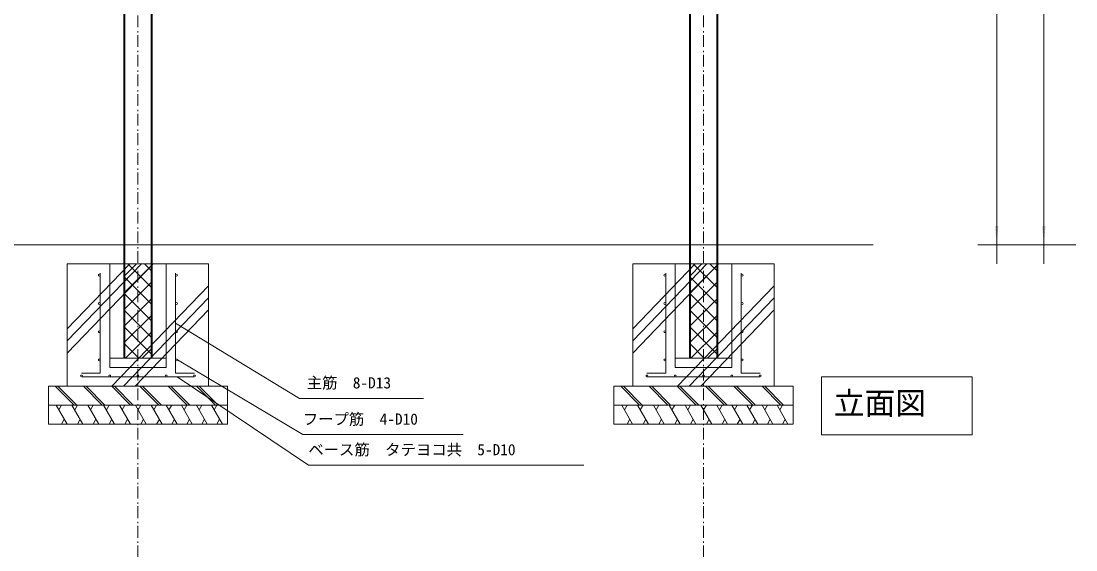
# Model space of a CAD drawing. Units: millimetres, scale not verified. Extents: x -9750 to 9750, y -6875 to 6875.
# Drawn here: x -4751 to 844, y 927 to 3733 of the extents above; entities that cross this region are included whole.
import ezdxf
from ezdxf.enums import TextEntityAlignment as Align

# ---------------------------------------------------------------- set-up
doc = ezdxf.new("R2010")
doc.units = ezdxf.units.MM
doc.header["$LTSCALE"] = 50
doc.linetypes.add('USER6', pattern=[2.083282, 1.25, -0.416565, 0.138855, -0.277863])
doc.layers.add('0-1_IMPORTED', color=30, linetype='Continuous', lineweight=18)
doc.styles.add('ＭＳ ゴシック', font='')
doc.styles.get('ＭＳ ゴシック').set_extended_font_data('MS Gothic')

msp = doc.modelspace()

# ---------------------------------------------------------------- linework, layer by layer
at = {"layer": '0-1_IMPORTED', "color": 1}
for p, q in [((424.39, 5395.11), (424.39, 2545.11)), ((674.39, 5245.11), (674.39, 2545.11)), ((844.39, 2545.11), (324.39, 2545.11)), ((424.39, 2545.11), (424.39, 2445.11)), ((844.39, 2545.11), (574.39, 2545.11)), ((674.39, 2545.11), (674.39, 2445.11)), ((-3274.55, 1730.11), (-3930.72, 2130.11)), ((-3256.02, 1539.83), (-3920.72, 1935.11)), ((-3226.85, 1377.54), (-3922.72, 1845.11)), ((-3274.55, 1730.11), (-2615.61, 1730.11)), ((-3256.02, 1539.83), (-2405.61, 1539.83)), ((-3226.85, 1377.54), (-1765.61, 1377.54))]:
    msp.add_line(p, q, dxfattribs=at)
at = {"layer": '0-1_IMPORTED', "color": 1, "linetype": 'USER6'}
for p, q in [((-4130.72, 5325.11), (-4130.72, -3224.89)), ((-1130.72, 5325.11), (-1130.72, -3224.89))]:
    msp.add_line(p, q, dxfattribs=at)
at = {"layer": '0-1_IMPORTED'}
for p, q in [((-4200.72, 1945.11), (-4200.72, 5045.11)), ((-4060.72, 5045.11), (-4060.72, 1945.11)), ((-1200.72, 1945.11), (-1200.72, 5045.11)), ((-1060.72, 5045.11), (-1060.72, 1945.11)), ((-230.72, 2545.11), (-7810.72, 2545.11)), ((-4505.72, 1971.92), (-4050.72, 2445.11)), ((-4505.72, 2036.26), (-4112.59, 2445.11)), ((-4505.72, 2100.61), (-4174.47, 2445.11)), ((-4205.72, 2378.61), (-4139.22, 2445.11)), ((-4205.72, 2290.23), (-4055.72, 2440.23)), ((-4055.72, 2315.86), (-4184.97, 2445.11)), ((-4055.72, 2404.25), (-4096.58, 2445.11)), ((-1505.72, 1971.92), (-1050.72, 2445.11)), ((-1505.72, 2036.26), (-1112.59, 2445.11)), ((-1505.72, 2100.61), (-1174.47, 2445.11)), ((-1205.72, 2378.61), (-1139.22, 2445.11)), ((-1205.72, 2290.23), (-1055.72, 2440.23)), ((-1055.72, 2315.86), (-1184.97, 2445.11)), ((-1055.72, 2404.25), (-1096.58, 2445.11)), ((-4055.72, 2227.47), (-4205.72, 2377.47)), ((-4205.72, 2201.84), (-4055.72, 2351.84)), ((-1055.72, 2227.47), (-1205.72, 2377.47)), ((-1205.72, 2201.84), (-1055.72, 2351.84)), ((-4269.14, 1795.11), (-3755.72, 2329.07)), ((-1269.14, 1795.11), (-755.72, 2329.07)), ((-4207.26, 1795.11), (-3755.72, 2264.72)), ((-4055.72, 2139.08), (-4205.72, 2289.08)), ((-4205.72, 2113.45), (-4055.72, 2263.45)), ((-1207.26, 1795.11), (-755.72, 2264.72)), ((-1055.72, 2139.08), (-1205.72, 2289.08)), ((-1205.72, 2113.45), (-1055.72, 2263.45)), ((-4055.72, 2050.69), (-4205.72, 2200.69)), ((-4145.39, 1795.11), (-3755.72, 2200.37)), ((-1055.72, 2050.69), (-1205.72, 2200.69)), ((-1145.39, 1795.11), (-755.72, 2200.37)), ((-4205.72, 2025.06), (-4055.72, 2175.06)), ((-1205.72, 2025.06), (-1055.72, 2175.06)), ((-4055.72, 1962.31), (-4205.72, 2112.31)), ((-4197.28, 1945.11), (-4055.72, 2086.67)), ((-1055.72, 1962.31), (-1205.72, 2112.31)), ((-1197.28, 1945.11), (-1055.72, 2086.67)), ((-4126.91, 1945.11), (-4205.72, 2023.92)), ((-1126.91, 1945.11), (-1205.72, 2023.92)), ((-4108.89, 1945.11), (-4055.72, 1998.29)), ((-1108.89, 1945.11), (-1055.72, 1998.29)), ((-4280.72, 1945.11), (-3980.72, 1945.11)), ((-1280.72, 1945.11), (-980.72, 1945.11)), ((-4569.86, 1795.11), (-4469.86, 1695.11)), ((-4555.72, 1795.11), (-4455.72, 1695.11)), ((-3830.72, 1845.11), (-4430.72, 1845.11)), ((-4419.86, 1795.11), (-4319.86, 1695.11)), ((-4405.72, 1795.11), (-4305.72, 1695.11)), ((-4269.86, 1795.11), (-4169.86, 1695.11)), ((-4255.72, 1795.11), (-4155.72, 1695.11)), ((-4119.86, 1795.11), (-4019.86, 1695.11)), ((-4105.72, 1795.11), (-4005.72, 1695.11)), ((-3969.86, 1795.11), (-3869.86, 1695.11)), ((-3955.72, 1795.11), (-3855.72, 1695.11)), ((-3819.86, 1795.11), (-3719.86, 1695.11)), ((-3805.72, 1795.11), (-3705.72, 1695.11)), ((-1569.86, 1795.11), (-1469.86, 1695.11)), ((-1555.72, 1795.11), (-1455.72, 1695.11)), ((-830.72, 1845.11), (-1430.72, 1845.11)), ((-1419.86, 1795.11), (-1319.86, 1695.11)), ((-1405.72, 1795.11), (-1305.72, 1695.11)), ((-1269.86, 1795.11), (-1169.86, 1695.11)), ((-1255.72, 1795.11), (-1155.72, 1695.11)), ((-1119.86, 1795.11), (-1019.86, 1695.11)), ((-1105.72, 1795.11), (-1005.72, 1695.11)), ((-969.86, 1795.11), (-869.86, 1695.11)), ((-955.72, 1795.11), (-855.72, 1695.11)), ((-819.86, 1795.11), (-719.86, 1695.11)), ((-805.72, 1795.11), (-705.72, 1695.11)), ((-4506.85, 1595.11), (-4564.58, 1695.11)), ((-4550.15, 1670.11), (-4535.72, 1695.11)), ((-4422.85, 1595.11), (-4480.58, 1695.11)), ((-4466.15, 1670.11), (-4451.72, 1695.11)), ((-4338.85, 1595.11), (-4396.58, 1695.11)), ((-4382.15, 1670.11), (-4367.72, 1695.11)), ((-4254.85, 1595.11), (-4312.58, 1695.11)), ((-4298.15, 1670.11), (-4283.72, 1695.11)), ((-4170.85, 1595.11), (-4228.58, 1695.11)), ((-4214.15, 1670.11), (-4199.72, 1695.11)), ((-4086.85, 1595.11), (-4144.58, 1695.11)), ((-4130.15, 1670.11), (-4115.72, 1695.11)), ((-4002.85, 1595.11), (-4060.58, 1695.11)), ((-4046.15, 1670.11), (-4031.72, 1695.11)), ((-3922.85, 1595.11), (-3980.58, 1695.11)), ((-3966.15, 1670.11), (-3951.72, 1695.11)), ((-3842.85, 1595.11), (-3900.58, 1695.11)), ((-3886.15, 1670.11), (-3871.72, 1695.11)), ((-3762.85, 1595.11), (-3820.58, 1695.11)), ((-3806.15, 1670.11), (-3791.72, 1695.11)), ((-3682.85, 1595.11), (-3740.58, 1695.11)), ((-3726.15, 1670.11), (-3711.72, 1695.11)), ((-1506.85, 1595.11), (-1564.58, 1695.11)), ((-1550.15, 1670.11), (-1535.72, 1695.11)), ((-1422.85, 1595.11), (-1480.58, 1695.11)), ((-1466.15, 1670.11), (-1451.72, 1695.11)), ((-1338.85, 1595.11), (-1396.58, 1695.11)), ((-1382.15, 1670.11), (-1367.72, 1695.11)), ((-1254.85, 1595.11), (-1312.58, 1695.11)), ((-1298.15, 1670.11), (-1283.72, 1695.11)), ((-1170.85, 1595.11), (-1228.58, 1695.11)), ((-1214.15, 1670.11), (-1199.72, 1695.11)), ((-1086.85, 1595.11), (-1144.58, 1695.11)), ((-1130.15, 1670.11), (-1115.72, 1695.11)), ((-1002.85, 1595.11), (-1060.58, 1695.11)), ((-1046.15, 1670.11), (-1031.72, 1695.11)), ((-922.85, 1595.11), (-980.58, 1695.11)), ((-966.15, 1670.11), (-951.72, 1695.11)), ((-842.85, 1595.11), (-900.58, 1695.11)), ((-886.15, 1670.11), (-871.72, 1695.11)), ((-762.85, 1595.11), (-820.58, 1695.11)), ((-806.15, 1670.11), (-791.72, 1695.11)), ((-682.85, 1595.11), (-740.58, 1695.11)), ((-726.15, 1670.11), (-711.72, 1695.11)), ((-4521.28, 1620.11), (-4535.72, 1595.11)), ((-4437.28, 1620.11), (-4451.72, 1595.11)), ((-4353.28, 1620.11), (-4367.72, 1595.11)), ((-4269.28, 1620.11), (-4283.72, 1595.11)), ((-4185.28, 1620.11), (-4199.72, 1595.11)), ((-4101.28, 1620.11), (-4115.72, 1595.11)), ((-4017.28, 1620.11), (-4031.72, 1595.11)), ((-3937.28, 1620.11), (-3951.72, 1595.11)), ((-3857.28, 1620.11), (-3871.72, 1595.11)), ((-3777.28, 1620.11), (-3791.72, 1595.11)), ((-3697.28, 1620.11), (-3711.72, 1595.11)), ((-1521.28, 1620.11), (-1535.72, 1595.11)), ((-1437.28, 1620.11), (-1451.72, 1595.11)), ((-1353.28, 1620.11), (-1367.72, 1595.11)), ((-1269.28, 1620.11), (-1283.72, 1595.11)), ((-1185.28, 1620.11), (-1199.72, 1595.11)), ((-1101.28, 1620.11), (-1115.72, 1595.11)), ((-1017.28, 1620.11), (-1031.72, 1595.11)), ((-937.28, 1620.11), (-951.72, 1595.11)), ((-857.28, 1620.11), (-871.72, 1595.11)), ((-777.28, 1620.11), (-791.72, 1595.11)), ((-697.28, 1620.11), (-711.72, 1595.11))]:
    msp.add_line(p, q, dxfattribs=at)
for points in [[(-4205.72, 5045.11), (-4055.72, 5045.11), (-4055.72, 1945.11), (-4205.72, 1945.11)], [(-1205.72, 5045.11), (-1055.72, 5045.11), (-1055.72, 1945.11), (-1205.72, 1945.11)], [(-4505.72, 2445.11), (-3755.72, 2445.11), (-3755.72, 1795.11), (-4505.72, 1795.11)], [(-1505.72, 2445.11), (-755.72, 2445.11), (-755.72, 1795.11), (-1505.72, 1795.11)], [(-4605.72, 1795.11), (-3655.72, 1795.11), (-3655.72, 1695.11), (-4605.72, 1695.11)], [(-1605.72, 1795.11), (-655.72, 1795.11), (-655.72, 1695.11), (-1605.72, 1695.11)], [(-505.72, 1845.11), (294.28, 1845.11), (294.28, 1537.67), (-505.72, 1537.67)], [(-4605.72, 1695.11), (-3655.72, 1695.11), (-3655.72, 1595.11), (-4605.72, 1595.11)], [(-1605.72, 1695.11), (-655.72, 1695.11), (-655.72, 1595.11), (-1605.72, 1595.11)]]:
    msp.add_lwpolyline(points, close=True, dxfattribs=at)
for points in [[(-3980.72, 2445.11), (-3980.72, 1895.11), (-4280.72, 1895.11), (-4280.72, 2445.11)], [(-980.72, 2445.11), (-980.72, 1895.11), (-1280.72, 1895.11), (-1280.72, 2445.11)], [(-4330.72, 2395.11), (-4330.72, 1865.11), (-4430.72, 1865.11)], [(-3930.72, 2395.11), (-3930.72, 1865.11), (-3830.72, 1865.11)], [(-1330.72, 2395.11), (-1330.72, 1865.11), (-1430.72, 1865.11)], [(-930.72, 2395.11), (-930.72, 1865.11), (-830.72, 1865.11)]]:
    msp.add_lwpolyline(points, dxfattribs=at)
for centre, start, end in [((-4335.72, 2385.11), 90, 180), ((-4335.72, 2385.11), 180, 270), ((-4335.72, 2385.11), 0, 90), ((-4335.72, 2385.11), 270, 360), ((-3925.72, 2385.11), 90, 180), ((-3925.72, 2385.11), 180, 270), ((-3925.72, 2385.11), 0, 90), ((-3925.72, 2385.11), 270, 360), ((-1335.72, 2385.11), 90, 180), ((-1335.72, 2385.11), 180, 270), ((-1335.72, 2385.11), 0, 90), ((-1335.72, 2385.11), 270, 0), ((-925.72, 2385.11), 90, 180), ((-925.72, 2385.11), 180, 270), ((-925.72, 2385.11), 0, 90), ((-925.72, 2385.11), 270, 0), ((-4335.72, 2235.11), 90, 180), ((-4335.72, 2235.11), 0, 90), ((-3925.72, 2235.11), 90, 180), ((-3925.72, 2235.11), 0, 90), ((-1335.72, 2235.11), 90, 180), ((-1335.72, 2235.11), 0, 90), ((-925.72, 2235.11), 90, 180), ((-925.72, 2235.11), 0, 90), ((-4335.72, 2235.11), 180, 270), ((-4335.72, 2235.11), 270, 360), ((-3925.72, 2235.11), 180, 270), ((-3925.72, 2235.11), 270, 360), ((-1335.72, 2235.11), 180, 270), ((-1335.72, 2235.11), 270, 0), ((-925.72, 2235.11), 180, 270), ((-925.72, 2235.11), 270, 0), ((-4335.72, 2085.11), 90, 180), ((-4335.72, 2085.11), 180, 270), ((-4335.72, 2085.11), 0, 90), ((-4335.72, 2085.11), 270, 360), ((-3925.72, 2085.11), 90, 180), ((-3925.72, 2085.11), 180, 270), ((-3925.72, 2085.11), 0, 90), ((-3925.72, 2085.11), 270, 360), ((-1335.72, 2085.11), 90, 180), ((-1335.72, 2085.11), 180, 270), ((-1335.72, 2085.11), 0, 90), ((-1335.72, 2085.11), 270, 0), ((-925.72, 2085.11), 90, 180), ((-925.72, 2085.11), 180, 270), ((-925.72, 2085.11), 0, 90), ((-925.72, 2085.11), 270, 0), ((-4335.72, 1935.11), 90, 180), ((-4335.72, 1935.11), 180, 270), ((-4335.72, 1935.11), 0, 90), ((-4335.72, 1935.11), 270, 360), ((-3925.72, 1935.11), 90, 180), ((-3925.72, 1935.11), 180, 270), ((-3925.72, 1935.11), 0, 90), ((-3925.72, 1935.11), 270, 360), ((-1335.72, 1935.11), 90, 180), ((-1335.72, 1935.11), 180, 270), ((-1335.72, 1935.11), 0, 90), ((-1335.72, 1935.11), 270, 0), ((-925.72, 1935.11), 90, 180), ((-925.72, 1935.11), 180, 270), ((-925.72, 1935.11), 0, 90), ((-925.72, 1935.11), 270, 0), ((-4430.72, 1850.11), 90, 180), ((-4430.72, 1850.11), 180, 270), ((-4430.72, 1850.11), 360, 90), ((-4430.72, 1850.11), 270, 0), ((-4280.72, 1850.11), 90, 180), ((-4280.72, 1850.11), 180, 270), ((-4280.72, 1850.11), 360, 90), ((-4280.72, 1850.11), 270, 0), ((-4130.72, 1850.11), 90, 180), ((-4130.72, 1850.11), 180, 270), ((-4130.72, 1850.11), 360, 90), ((-4130.72, 1850.11), 270, 0), ((-3980.72, 1850.11), 90, 180), ((-3980.72, 1850.11), 180, 270), ((-3980.72, 1850.11), 360, 90), ((-3980.72, 1850.11), 270, 0), ((-3830.72, 1850.11), 90, 180), ((-3830.72, 1850.11), 180, 270), ((-3830.72, 1850.11), 360, 90), ((-3830.72, 1850.11), 270, 0), ((-1430.72, 1850.11), 90, 180), ((-1430.72, 1850.11), 180, 270), ((-1430.72, 1850.11), 360, 90), ((-1430.72, 1850.11), 270, 0), ((-1280.72, 1850.11), 90, 180), ((-1280.72, 1850.11), 180, 270), ((-1280.72, 1850.11), 360, 90), ((-1280.72, 1850.11), 270, 0), ((-1130.72, 1850.11), 90, 180), ((-1130.72, 1850.11), 180, 270), ((-1130.72, 1850.11), 360, 90), ((-1130.72, 1850.11), 270, 0), ((-980.72, 1850.11), 90, 180), ((-980.72, 1850.11), 180, 270), ((-980.72, 1850.11), 360, 90), ((-980.72, 1850.11), 270, 0), ((-830.72, 1850.11), 90, 180), ((-830.72, 1850.11), 180, 270), ((-830.72, 1850.11), 360, 90), ((-830.72, 1850.11), 270, 0)]:
    msp.add_arc(centre, 5, start, end, dxfattribs=at)
at = {"layer": '0-1_IMPORTED', "color": 1}
for points in [[(424.39, 2545.11), (415.64, 2645.1), (433.14, 2645.1)], [(674.39, 2545.11), (665.64, 2645.1), (683.14, 2645.1)]]:
    msp.add_solid(points, dxfattribs=at)

# ---------------------------------------------------------------- texts
at = {"layer": '0-1_IMPORTED', "color": 7, "style": 'ＭＳ ゴシック'}
for s, height, p in [('主筋\u30008-D13', 59.71, (-3235.43, 1766.02)), ('立面図', 119.4, (-439.71, 1609.98)), ('フープ筋\u30004-D10', 59.71, (-3256.02, 1573.52)), ('ベース筋\u3000タテヨコ共\u30005-D10', 59.71, (-3226.85, 1411.23))]:
    msp.add_text(s, height=height, dxfattribs=at).set_placement(p, align=Align.BOTTOM_LEFT)

doc.saveas('drawing.dxf')
